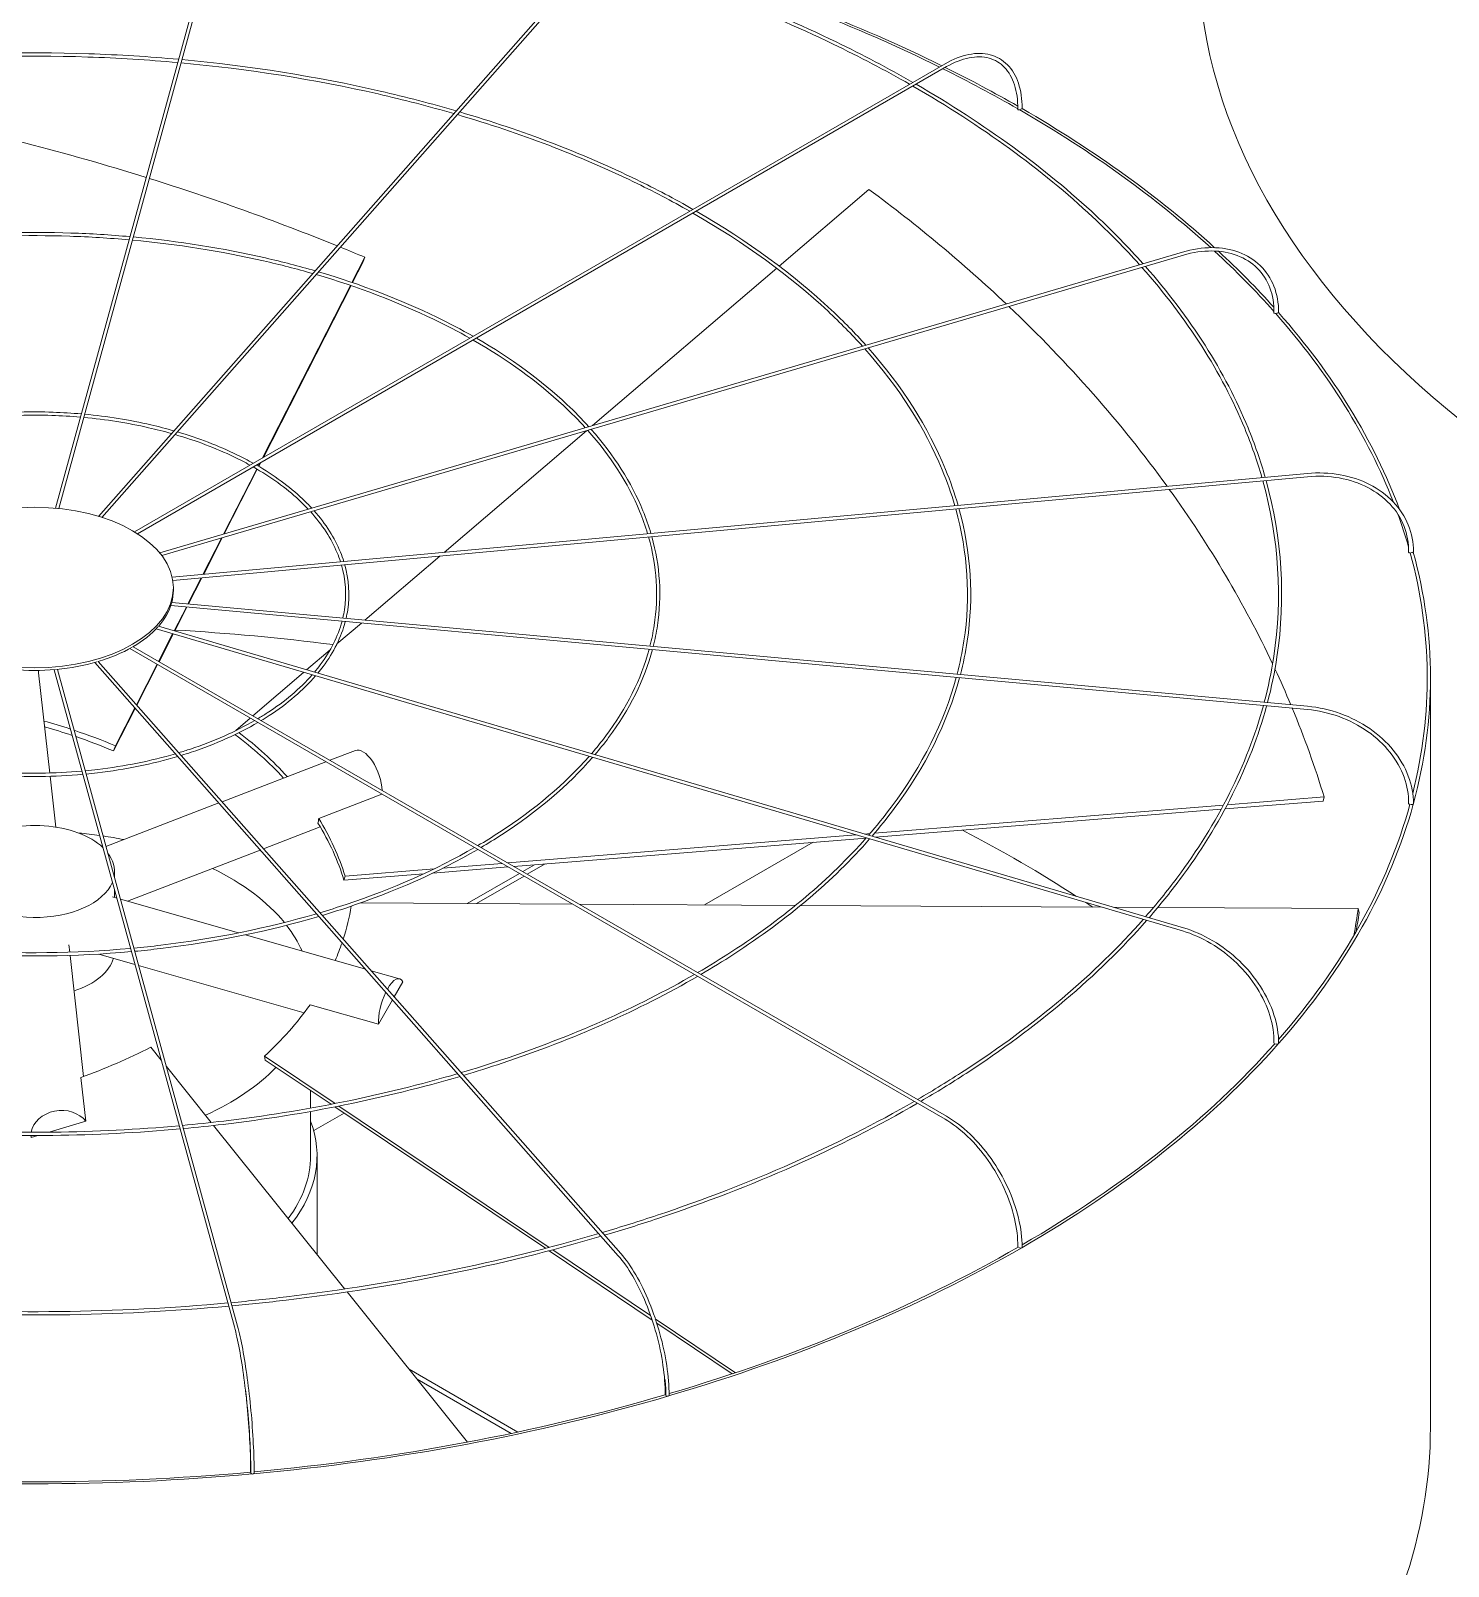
# Model space of a CAD drawing. Header units: millimetres. Extents: x -312439 to 477422, y -331570 to 212570.
# Drawn here: x 396458.9 to 396725.3, y 105787.1 to 106075.7 of the extents above; entities that cross this region are included whole.
import ezdxf

# ---------------------------------------------------------------- set-up
doc = ezdxf.new("R2010")
doc.units = ezdxf.units.MM

msp = doc.modelspace()

# ---------------------------------------------------------------- linework, layer by layer
at = {"color": 0, "linetype": 'Continuous', "lineweight": 0, "extrusion": (0, 0.816497, 0.57735)}
for p, q in [((396497.181, 106108.524), (396463.559, 105985.967)), ((396464.178, 105985.907), (396497.771, 106108.362)), ((396569.32, 106095.125), (396471.638, 105984.441)), ((396569.779, 106094.72), (396472.279, 105984.242)), ((396630.706, 106069.47), (396478.389, 105981.53)), ((396631.012, 106068.94), (396478.98, 105981.164)), ((396616.416, 106045.868), (396599.557, 106031.464)), ((396483.15, 105977.571), (396675.317, 106034.102)), ((396483.559, 105977.053), (396675.489, 106033.514)), ((396519.267, 106028.387), (396521.686, 106033.127)), ((396521.315, 106032.161), (396519.372, 106028.351)), ((396521.315, 106032.161), (396521.686, 106033.127)), ((396599.081, 106031.056), (396564.486, 106001.498)), ((396502.451, 105995.423), (396518.986, 106027.836)), ((396519.091, 106027.8), (396502.625, 105995.523)), ((396563.346, 106000.525), (396536.597, 105977.67)), ((396501.664, 105993.879), (396501.94, 105994.42)), ((396502.114, 105994.521), (396501.758, 105993.824)), ((396485.494, 105972.997), (396698.793, 105992.501)), ((396698.849, 105991.892), (396485.609, 105972.392)), ((396495.145, 105981.1), (396501.385, 105993.333)), ((396501.479, 105993.277), (396495.289, 105981.143)), ((396491.281, 105973.526), (396494.762, 105980.349)), ((396494.906, 105980.391), (396491.41, 105973.538)), ((396535.79, 105976.981), (396521.706, 105964.947)), ((396485.711, 105970.558), (396485.711, 105971.058)), ((396488.456, 105967.987), (396490.952, 105972.881)), ((396491.081, 105972.893), (396488.573, 105967.977)), ((396698.849, 105948.748), (396485.408, 105968.266)), ((396698.793, 105948.138), (396485.227, 105967.668)), ((396485.865, 105962.908), (396488.156, 105967.4)), ((396488.273, 105967.389), (396485.971, 105962.877)), ((396675.317, 105906.538), (396482.46, 105963.271)), ((396482.92, 105963.774), (396675.489, 105907.125)), ((396521.055, 105964.391), (396516.449, 105960.456)), ((396477.539, 105959.6), (396630.706, 105871.169)), ((396631.012, 105871.7), (396478.158, 105959.95)), ((396482.945, 105957.186), (396485.581, 105962.353)), ((396485.688, 105962.322), (396483.04, 105957.131)), ((396569.32, 105845.514), (396470.952, 105956.977)), ((396569.779, 105845.92), (396471.603, 105957.165)), ((396478.784, 105949.028), (396482.667, 105956.64)), ((396515.187, 105959.377), (396510.751, 105955.587)), ((396460.398, 105955.044), (396462.492, 105936.211)), ((396497.181, 105832.116), (396463.298, 105955.627)), ((396497.771, 105832.278), (396463.917, 105955.683)), ((396482.762, 105956.585), (396478.862, 105948.94)), ((396510.195, 105955.112), (396500.655, 105946.961)), ((396721.918, 105813.307), (396721.918, 105954.047)), ((396478.562, 105948.353), (396474.48, 105940.351)), ((396474.85, 105941.317), (396478.484, 105948.441)), ((396500.161, 105946.539), (396497.457, 105944.229)), ((396497.443, 105944.176), (396497.457, 105944.229)), ((396474.48, 105940.351), (396474.85, 105941.317)), ((396519.918, 105940.452), (396515.124, 105938.608)), ((396514.389, 105938.325), (396494.859, 105930.813)), ((396462.56, 105935.6), (396463.621, 105926.055)), ((396513.023, 105927.676), (396524.912, 105932.249)), ((396701.731, 105930.94), (396683.322, 105929.452)), ((396683.745, 105930.244), (396701.936, 105931.715)), ((396701.731, 105930.94), (396701.936, 105931.715)), ((396494.249, 105930.578), (396473.042, 105922.421)), ((396617.46, 105924.883), (396683.021, 105930.185)), ((396682.593, 105929.393), (396617.651, 105924.14)), ((396513.321, 105926.07), (396502.663, 105921.97)), ((396548.55, 105919.309), (396613.928, 105924.597)), ((396615.882, 105923.997), (396549.702, 105918.644)), ((396605.922, 105923.191), (396585.541, 105911.424)), ((396615.63, 105924.735), (396616.594, 105924.813)), ((396502.053, 105921.735), (396477.104, 105912.139)), ((396536.358, 105918.323), (396547.476, 105919.222)), ((396552.221, 105917.19), (396555.56, 105919.118)), ((396474.669, 105917.711), (396474.669, 105916.492)), ((396532.76, 105917.274), (396517.773, 105916.062)), ((396517.773, 105916.062), (396517.979, 105916.836)), ((396517.979, 105916.836), (396534.694, 105918.188)), ((396548.628, 105918.557), (396534.497, 105917.414)), ((396550.742, 105917.336), (396540.932, 105911.672)), ((396542.648, 105911.663), (396551.608, 105916.836)), ((396553.546, 105918.955), (396551.355, 105917.69)), ((396474.669, 105914.177), (396474.669, 105912.834)), ((396475.068, 105912.72), (396474.278, 105912.946)), ((396497.976, 105906.176), (396475.757, 105912.523)), ((396560.744, 105911.562), (396520.847, 105911.784)), ((396602.603, 105911.329), (396561.981, 105911.555)), ((396660.116, 105911.009), (396603.563, 105911.324)), ((396669.888, 105910.955), (396662.328, 105910.997)), ((396708.349, 105910.741), (396670.684, 105910.951)), ((396708.513, 105909.98), (396708.349, 105910.741)), ((396521.788, 105899.373), (396499.253, 105905.811)), ((396466.235, 105902.546), (396466.079, 105903.95)), ((396468.831, 105879.201), (396466.303, 105901.936)), ((396478.491, 105900.245), (396471.695, 105902.186)), ((396510.301, 105891.157), (396479.18, 105900.048)), ((396528.209, 105897.539), (396522.881, 105899.061)), ((396528.804, 105896.976), (396527.2, 105894.166)), ((396526.88, 105893.604), (396524.248, 105888.993)), ((396524.248, 105888.993), (396511.397, 105892.664)), ((396483.428, 105882.246), (396481.472, 105884.685)), ((396502.986, 105882.27), (396502.821, 105883.031)), ((396502.821, 105883.031), (396516.105, 105874.105)), ((396515.355, 105873.958), (396502.986, 105882.27)), ((396469.238, 105870.758), (396468.319, 105879.019)), ((396492.818, 105870.539), (396484.394, 105881.042)), ((396511.493, 105873.239), (396511.493, 105876.554)), ((396555.628, 105846.894), (396516.075, 105873.474)), ((396516.823, 105873.622), (396556.325, 105847.076)), ((396462.374, 105868.718), (396469.238, 105870.758)), ((396511.493, 105864.269), (396511.493, 105872.617)), ((396517.801, 105872.314), (396512.078, 105869.01)), ((396458.942, 105868.093), (396458.985, 105867.711)), ((396458.985, 105867.711), (396460.273, 105868.093)), ((396517.911, 105839.251), (396493.271, 105869.973)), ((396512.718, 105845.725), (396512.718, 105864.269)), ((396575.673, 105833.424), (396556.306, 105846.438)), ((396557.002, 105846.621), (396575.384, 105834.268)), ((396540.983, 105810.482), (396518.354, 105838.697)), ((396576.272, 105833.672), (396591.363, 105823.53)), ((396590.718, 105823.314), (396576.546, 105832.837)), ((396550.431, 105812.381), (396529.999, 105824.177)), ((396531.493, 105822.315), (396549.164, 105812.113))]:
    msp.add_line(p, q, dxfattribs=at)
at = {"color": 3, "linetype": 'Continuous', "lineweight": 0}
for centre in [(396940.467, 106090.882), (396459.693, 105813.307)]:
    msp.add_ellipse(centre, major_axis=(-262.225, 0), ratio=0.5773503, start_param=0, end_param=2.3561945, dxfattribs=at)
at = {"color": 0, "linetype": 'Continuous', "lineweight": 0}
for centre, major_axis, ratio, start_param, end_param in [((396459.693, 105954.047), (-261.613, 0), 0.5773503, 4.0051997, 4.2408431), ((396459.693, 105954.047), (-262.225, 0), 0.5773503, 4.0050166, 4.2406095), ((396459.693, 105954.047), (-261.613, 0), 0.5773503, 3.9286416, 4.0018792), ((396459.693, 105954.047), (-262.225, 0), 0.5773503, 3.9309746, 4.001704), ((396644.681, 106060.975), (0.306, -0.004), 0.5683066, 3.1415927, 3.9346429), ((396644.681, 106060.975), (0.306, -0.004), 0.5683066, 3.9346429, 5.5054392), ((396459.693, 105954.047), (-261.613, 0), 0.5773503, 3.7066773, 3.9265771), ((396644.898, 106061.1), (-0.306, 0), 0.5773503, 1.8326303, 3.1415927), ((396459.693, 105954.047), (-262.225, 0), 0.5773503, 3.705131, 3.9265633), ((396460.063, 105912.331), (-236.033, 90.421), 0.5343599, 4.8289255, 5.0170065), ((396460.063, 105912.331), (-236.033, 90.421), 0.5343599, 4.6778989, 4.8264893), ((396459.899, 105912.139), (244.29, -64.884), 0.7560981, 0.9482496, 1.0897919), ((396460.063, 105912.331), (-236.033, 90.421), 0.5343599, 4.655659, 4.6753292), ((396459.693, 105954.047), (-261.613, 0), 0.5773503, 3.6151503, 3.7017035), ((396459.693, 105954.047), (-262.225, 0), 0.5773503, 3.6198551, 3.6998544), ((396459.899, 105912.139), (244.29, -64.884), 0.7560981, 0.7473423, 0.9452164), ((396692.82, 106022.722), (-0.306, 0.005), 0.5715189, 0, 0.4809344), ((396692.82, 106022.722), (-0.306, 0.005), 0.5715189, 0.4809344, 2.0517307), ((396459.693, 105954.047), (-261.613, 0), 0.5773503, 3.3623861, 3.6122993), ((396693.093, 106022.802), (-0.306, 0), 0.5773503, 1.5184711, 3.1415927), ((396459.693, 105954.047), (-262.225, 0), 0.5773503, 3.3525846, 3.6125039), ((396459.899, 105912.139), (244.29, -64.884), 0.7560981, 0.5676523, 0.7441319), ((396459.693, 105954.047), (-261.613, 0), 0.5773503, 3.3053341, 3.3466211), ((396718.128, 105977.752), (-0.306, 0.006), 0.5752952, 0, 0.1678974), ((396718.128, 105977.752), (-0.306, 0.006), 0.5752952, 0.1678974, 1.7386937), ((396459.693, 105954.047), (-261.613, 0), 0.5773503, 2.9976529, 3.2980059), ((396718.43, 105977.779), (-0.306, 0), 0.5773503, 1.2043118, 3.1415927), ((396459.693, 105954.047), (-262.225, 0), 0.5773503, 2.9856485, 3.2984345), ((396459.585, 105970.558), (-26.126, 0), 0.5773503, 2.9880814, 3.1415927), ((396459.585, 105970.558), (-26.126, 0), 0.5773503, 2.6739221, 2.9809447), ((396459.585, 105970.558), (-26.126, 0), 0.5773503, 2.3597628, 2.6667854), ((396459.693, 105812.807), (-261.613, 0), 0.5773503, 4.4965959, 4.611374), ((396459.585, 105970.558), (-26.126, 0), 0.5773503, 2.0456036, 2.3526262), ((396459.585, 105970.558), (-26.126, 0), 0.5773503, 1.7314443, 2.0384669), ((396459.585, 105970.558), (-26.126, 0), 0.5773503, 1.417285, 1.7243076), ((396454.904, 105954.433), (-5.494, -0.611), 0.8148193, 3.1415927, 3.239858), ((396459.899, 105912.139), (244.29, -64.884), 0.7560981, 0.5274276, 0.562586), ((396459.899, 105912.139), (244.29, -64.884), 0.7560981, 0.4379774, 0.5241031), ((396460.063, 105912.331), (56.639, -21.698), 0.5343599, 1.6636456, 1.7494756), ((396459.693, 105911.364), (-56.639, 21.698), 0.5343599, 4.7930664, 4.8825345), ((396460.063, 105912.331), (56.639, -21.698), 0.5343599, 1.5140664, 1.6514841), ((396459.693, 105911.364), (-56.639, 21.698), 0.5343599, 4.655659, 4.78086), ((396459.693, 105911.364), (58.621, -15.57), 0.7560981, 0.8715668, 1.0888975), ((396459.899, 105912.139), (58.621, -15.57), 0.7560981, 1.0889957, 1.0897919), ((396459.899, 105912.139), (58.621, -15.57), 0.7560981, 0.8588781, 1.0770864), ((396521.902, 105935.293), (-1.984, 5.159), 0.4527097, 4.0715694, 6.2831853), ((396459.693, 105954.047), (-261.613, 0), 0.5773503, 2.6753447, 2.9836943), ((396459.693, 105954.047), (-262.225, 0), 0.5773503, 2.6707914, 2.9843582), ((396718.128, 105930.468), (-0.306, 0.006), 0.5792658, 0, 1.4246091), ((396718.43, 105930.44), (-0.306, 0), 0.5773503, 0.8901525, 3.1415927), ((396459.693, 105917.711), (-14.976, 0), 0.5773503, 3.6916997, 5.4977871), ((396459.693, 105895.399), (-51.8, 0), 0.5773503, 4.4755897, 4.5522282), ((396459.693, 105911.364), (58.621, -15.57), 0.7560981, 0.4379774, 0.6726233), ((396459.899, 105912.139), (58.621, -15.57), 0.7560981, 0.4379774, 0.6748983), ((396459.693, 105812.807), (-261.613, 0), 0.5773503, 3.867145, 3.9833748), ((396459.693, 105895.399), (-51.8, 0), 0.5773503, 4.3841689, 4.46244), ((396459.693, 105917.711), (-14.976, 0), 0.5773503, 3.0357663, 3.5615783), ((396459.693, 105895.399), (-51.8, 0), 0.5773503, 3.5810046, 4.0125195), ((396459.693, 105917.711), (-14.976, 0), 0.5773503, 0.1968015, 2.9056449), ((396459.528, 105912.125), (59.282, 12.821), 0.7719474, 5.8595474, 5.99043), ((396459.693, 105812.807), (-261.613, 0), 0.5773503, 3.8494737, 3.8569689), ((396459.528, 105912.125), (247.048, 53.431), 0.7719474, 5.9775334, 6.0030301), ((396459.693, 105895.399), (-51.8, 0), 0.5773503, 3.3906549, 3.5616615), ((396459.693, 105911.364), (247.048, 53.431), 0.7719474, 5.9850347, 6.0030301), ((396459.528, 105912.125), (59.282, 12.821), 0.7719474, 5.7736505, 5.8452628), ((396459.693, 105902.804), (-14.976, 0), 0.5773503, 2.0838772, 2.9778132), ((396526.691, 105892.224), (1.518, 5.315), 0.3621096, 5.9116388, 7.2697762), ((396526.691, 105892.224), (1.518, 5.315), 0.3621096, 1.1204156, 2.3231422), ((396459.528, 105912.125), (59.282, 12.821), 0.7719474, 5.3512156, 5.5881365), ((396459.322, 105912.303), (-56.425, -22.248), 0.5660586, 1.5074553, 1.7443762), ((396459.693, 105954.047), (-262.225, 0), 0.5773503, 2.0421116, 2.6702774), ((396459.693, 105954.047), (-261.613, 0), 0.5773503, 2.358999, 2.669365), ((396692.82, 105885.498), (-0.306, 0.005), 0.5830421, 0, 1.1094484), ((396693.093, 105885.418), (-0.306, 0), 0.5773503, 0.5759933, 3.1415927), ((396459.693, 105895.399), (-51.8, 0), 0.5773503, 2.2375498, 2.6358707), ((396464.482, 105868.295), (5.494, 0.611), 0.8148193, 0.440938, 2.9148909), ((396459.693, 105864.269), (-53.025, 0), 0.5773503, 2.7158894, 3.3569527), ((396464.482, 105868.295), (5.494, 0.611), 0.8148193, 3.0505707, 3.1356266), ((396459.693, 105864.269), (-51.8, 0), 0.5773503, 2.7364581, 3.1415927), ((396459.693, 105954.047), (-261.613, 0), 0.5773503, 2.0437737, 2.355024), ((396644.681, 105847.244), (-0.306, 0.004), 0.5862544, 0, 0.7932918), ((396644.898, 105847.119), (-0.306, 0), 0.5773503, 0.261834, 3.1415927), ((396459.693, 105954.047), (-262.225, 0), 0.5773503, 1.7280308, 2.0415976), ((396459.693, 105954.047), (-261.613, 0), 0.5773503, 1.7289191, 2.0406845), ((396578.424, 105819.451), (-0.306, 0.003), 0.5885883, 0, 0.4763277), ((396578.563, 105819.294), (-0.306, 0), 0.5773503, 0, 3.1415927), ((396459.693, 105813.307), (-262.225, 0), 0.5773503, 2.3561945, 3.1415927), ((396459.693, 105954.047), (-262.225, 0), 0.5773503, 1.4139544, 1.727034), ((396459.693, 105954.047), (-261.613, 0), 0.5773503, 1.41439, 1.726367), ((396500.534, 105804.84), (-0.306, 0.001), 0.5898153, 0, 0.1588369), ((396500.582, 105804.665), (-0.306, 0), 0.5773503, 0, 3.1415927)]:
    msp.add_ellipse(centre, major_axis=major_axis, ratio=ratio, start_param=start_param, end_param=end_param, dxfattribs=at)
msp.add_ellipse((396459.585, 105971.058), major_axis=(-26.126, 0), ratio=0.5773503, dxfattribs=at)
for points, knots in [([(396624.057, 106065.632), (396619.454, 106068.261), (396614.662, 106070.779), (396596.164, 106079.719), (396581.341, 106085.371), (396565.606, 106089.991)], [4.71777189, 4.71777189, 4.71777189, 4.71777189, 4.80086127, 4.80086127, 5.02732174, 5.02732174, 5.02732174, 5.02732174]), ([(396624.671, 106065.986), (396620.057, 106068.631), (396615.252, 106071.166), (396596.703, 106080.161), (396581.836, 106085.849), (396566.053, 106090.498)], [4.71590946, 4.71590946, 4.71590946, 4.71590946, 4.79913358, 4.79913358, 5.02600568, 5.02600568, 5.02600568, 5.02600568]), ([(396486.699, 106070.316), (396481.115, 106070.819), (396475.49, 106071.167), (396457.372, 106071.778), (396444.818, 106071.429), (396432.47, 106070.316)], [5.34296141, 5.34296141, 5.34296141, 5.34296141, 5.43938168, 5.43938168, 5.65261288, 5.65261288, 5.65261288, 5.65261288]), ([(396486.534, 106069.716), (396480.927, 106070.219), (396475.278, 106070.565), (396457.269, 106071.16), (396444.851, 106070.812), (396432.635, 106069.716)], [5.34359392, 5.34359392, 5.34359392, 5.34359392, 5.44060854, 5.44060854, 5.65198037, 5.65198037, 5.65198037, 5.65198037]), ([(396538.424, 106060.116), (396533.77, 106061.467), (396529.012, 106062.699), (396512.251, 106066.53), (396499.814, 106068.497), (396487.154, 106069.66)], [5.03177949, 5.03177949, 5.03177949, 5.03177949, 5.12085286, 5.12085286, 5.34001919, 5.34001919, 5.34001919, 5.34001919]), ([(396538.871, 106060.624), (396534.208, 106061.984), (396529.44, 106063.224), (396512.589, 106067.094), (396500.066, 106069.084), (396487.318, 106070.259)], [5.03001504, 5.03001504, 5.03001504, 5.03001504, 5.11913743, 5.11913743, 5.33939405, 5.33939405, 5.33939405, 5.33939405]), ([(396645.204, 106061.1), (396645.204, 106062.825), (396644.968, 106064.421), (396644.034, 106067.2), (396643.336, 106068.384), (396641.537, 106070.204), (396640.438, 106070.84), (396637.971, 106071.491), (396636.604, 106071.508), (396633.739, 106070.939), (396632.24, 106070.351), (396630.732, 106069.486), (396630.719, 106069.478), (396630.706, 106069.47)], [3.1415927, 3.1415927, 3.1415927, 3.1415927, 3.4557519, 3.4557519, 3.7699112, 3.7699112, 4.0826965, 4.0826965, 4.3954482, 4.3954482, 4.7096075, 4.7096075, 4.712389, 4.712389, 4.712389, 4.712389]), ([(396631.012, 106068.94), (396632.45, 106069.77), (396633.881, 106070.331), (396636.581, 106070.866), (396637.848, 106070.841), (396640.099, 106070.227), (396641.085, 106069.64), (396642.708, 106067.946), (396643.344, 106066.838), (396644.189, 106064.19), (396644.397, 106062.653), (396644.375, 106060.979)], [1.5707963, 1.5707963, 1.5707963, 1.5707963, 1.8880644, 1.8880644, 2.2053324, 2.2053324, 2.5226004, 2.5226004, 2.8398685, 2.8398685, 3.1571365, 3.1571365, 3.1571365, 3.1571365]), ([(396667.249, 106031.729), (396664.512, 106034.782), (396661.573, 106037.775), (396648.892, 106049.61), (396637.534, 106057.878), (396624.672, 106065.279)], [4.40451603, 4.40451603, 4.40451603, 4.40451603, 4.48100319, 4.48100319, 4.71406654, 4.71406654, 4.71406654, 4.71406654]), ([(396667.899, 106031.92), (396665.167, 106034.982), (396662.233, 106037.983), (396649.543, 106049.879), (396638.167, 106058.193), (396625.284, 106065.633)], [4.40270972, 4.40270972, 4.40270972, 4.40270972, 4.47899466, 4.47899466, 4.71221436, 4.71221436, 4.71221436, 4.71221436]), ([(396582.733, 106041.773), (396579.341, 106043.704), (396575.811, 106045.554), (396562.003, 106052.224), (396550.88, 106056.463), (396539.073, 106059.927)], [4.7196458, 4.7196458, 4.7196458, 4.7196458, 4.80114658, 4.80114658, 5.02763075, 5.02763075, 5.02763075, 5.02763075]), ([(396583.347, 106042.128), (396579.943, 106044.075), (396576.401, 106045.941), (396562.541, 106052.667), (396551.375, 106056.94), (396539.52, 106060.434)], [4.71715813, 4.71715813, 4.71715813, 4.71715813, 4.79884427, 4.79884427, 5.02587671, 5.02587671, 5.02587671, 5.02587671]), ([(396615.182, 106016.412), (396613.171, 106018.643), (396611.016, 106020.831), (396601.55, 106029.659), (396593.015, 106035.866), (396583.348, 106041.421)], [4.40671458, 4.40671458, 4.40671458, 4.40671458, 4.48133637, 4.48133637, 4.71470569, 4.71470569, 4.71470569, 4.71470569]), ([(396615.833, 106016.603), (396613.826, 106018.843), (396611.676, 106021.039), (396602.201, 106029.929), (396593.648, 106036.181), (396583.961, 106041.775)], [4.40429576, 4.40429576, 4.40429576, 4.40429576, 4.47865981, 4.47865981, 4.7122362, 4.7122362, 4.7122362, 4.7122362]), ([(396477.559, 106036.999), (396473.886, 106037.328), (396470.185, 106037.555), (396458.175, 106037.963), (396449.825, 106037.734), (396441.61, 106036.999)], [5.34408303, 5.34408303, 5.34408303, 5.34408303, 5.43906993, 5.43906993, 5.65149126, 5.65149126, 5.65149126, 5.65149126]), ([(396477.394, 106036.399), (396473.697, 106036.727), (396469.973, 106036.954), (396458.073, 106037.345), (396449.858, 106037.117), (396441.775, 106036.399)], [5.34503474, 5.34503474, 5.34503474, 5.34503474, 5.44090812, 5.44090812, 5.65053954, 5.65053954, 5.65053954, 5.65053954]), ([(396511.898, 106030.06), (396508.867, 106030.935), (396505.77, 106031.733), (396494.696, 106034.261), (396486.429, 106035.568), (396478.014, 106036.343)], [5.03439168, 5.03439168, 5.03439168, 5.03439168, 5.12127422, 5.12127422, 5.3396756, 5.3396756, 5.3396756, 5.3396756]), ([(396512.346, 106030.568), (396509.305, 106031.451), (396506.197, 106032.258), (396495.033, 106034.826), (396486.681, 106036.155), (396478.179, 106036.943)], [5.03173968, 5.03173968, 5.03173968, 5.03173968, 5.11870396, 5.11870396, 5.33874043, 5.33874043, 5.33874043, 5.33874043]), ([(396693.399, 106022.802), (396693.399, 106024.534), (396693.099, 106026.184), (396691.924, 106029.154), (396691.047, 106030.473), (396688.807, 106032.64), (396687.443, 106033.487), (396684.372, 106034.629), (396682.665, 106034.923), (396679.076, 106034.936), (396677.195, 106034.655), (396675.317, 106034.102)], [4.712389, 4.712389, 4.712389, 4.712389, 5.0265482, 5.0265482, 5.3407075, 5.3407075, 5.6548668, 5.6548668, 5.969026, 5.969026, 6.2831853, 6.2831853, 6.2831853, 6.2831853]), ([(396675.489, 106033.514), (396677.305, 106034.049), (396679.118, 106034.316), (396682.552, 106034.292), (396684.174, 106034.003), (396687.066, 106032.902), (396688.337, 106032.093), (396690.412, 106030.034), (396691.216, 106028.786), (396692.281, 106025.962), (396692.542, 106024.388), (396692.513, 106022.727)], [0, 0, 0, 0, 0.317268, 0.317268, 0.6345361, 0.6345361, 0.9518041, 0.9518041, 1.2690722, 1.2690722, 1.5863402, 1.5863402, 1.5863402, 1.5863402]), ([(396541.418, 106017.92), (396539.233, 106019.154), (396536.964, 106020.339), (396527.844, 106024.739), (396520.424, 106027.563), (396512.548, 106029.871)], [4.72327264, 4.72327264, 4.72327264, 4.72327264, 4.80171455, 4.80171455, 5.02817129, 5.02817129, 5.02817129, 5.02817129]), ([(396542.033, 106018.275), (396539.836, 106019.526), (396537.554, 106020.726), (396528.383, 106025.182), (396520.919, 106028.041), (396512.996, 106030.378)], [4.71952861, 4.71952861, 4.71952861, 4.71952861, 4.7982649, 4.7982649, 5.02554265, 5.02554265, 5.02554265, 5.02554265]), ([(396690.25, 105991.72), (396689.363, 105994.829), (396688.286, 105997.92), (396682.708, 106011.457), (396676.207, 106021.633), (396667.7, 106031.223)], [4.09036759, 4.09036759, 4.09036759, 4.09036759, 4.16055829, 4.16055829, 4.40029723, 4.40029723, 4.40029723, 4.40029723]), ([(396690.871, 105991.777), (396689.985, 105994.896), (396688.91, 105997.997), (396683.338, 106011.587), (396676.842, 106021.797), (396668.349, 106031.414)], [4.08953528, 4.08953528, 4.08953528, 4.08953528, 4.15944113, 4.15944113, 4.39851052, 4.39851052, 4.39851052, 4.39851052]), ([(396563.121, 106001.097), (396561.835, 106002.509), (396560.463, 106003.895), (396554.21, 106009.718), (396548.501, 106013.862), (396542.035, 106017.569)], [4.41096312, 4.41096312, 4.41096312, 4.41096312, 4.4820009, 4.4820009, 4.71586354, 4.71586354, 4.71586354, 4.71586354]), ([(396563.774, 106001.289), (396562.492, 106002.71), (396561.123, 106004.104), (396554.861, 106009.987), (396549.135, 106014.176), (396542.648, 106017.923)], [4.40730528, 4.40730528, 4.40730528, 4.40730528, 4.47799052, 4.47799052, 4.71216027, 4.71216027, 4.71216027, 4.71216027]), ([(396632.539, 105986.443), (396631.885, 105988.705), (396631.096, 105990.954), (396626.931, 106001.053), (396622.038, 106008.7), (396615.634, 106015.906)], [4.09258463, 4.09258463, 4.09258463, 4.09258463, 4.16074385, 4.16074385, 4.40108815, 4.40108815, 4.40108815, 4.40108815]), ([(396633.16, 105986.5), (396632.507, 105988.772), (396631.721, 105991.03), (396627.561, 106001.183), (396622.674, 106008.865), (396616.283, 106016.097)], [4.09145544, 4.09145544, 4.09145544, 4.09145544, 4.15925512, 4.15925512, 4.39870409, 4.39870409, 4.39870409, 4.39870409]), ([(396468.419, 106003.682), (396466.656, 106003.836), (396464.881, 106003.944), (396458.98, 106004.148), (396454.832, 106004.039), (396450.75, 106003.682)], [5.34742678, 5.34742678, 5.34742678, 5.34742678, 5.43812478, 5.43812478, 5.64814751, 5.64814751, 5.64814751, 5.64814751]), ([(396468.254, 106003.081), (396466.468, 106003.236), (396464.669, 106003.342), (396458.877, 106003.53), (396454.865, 106003.423), (396450.915, 106003.081)], [5.34934775, 5.34934775, 5.34934775, 5.34934775, 5.44178794, 5.44178794, 5.64622654, 5.64622654, 5.64622654, 5.64622654]), ([(396485.372, 106000.003), (396483.964, 106000.401), (396482.528, 106000.767), (396477.141, 106001.992), (396473.044, 106002.64), (396468.874, 106003.026)], [5.04221465, 5.04221465, 5.04221465, 5.04221465, 5.12251796, 5.12251796, 5.33864709, 5.33864709, 5.33864709, 5.33864709]), ([(396485.821, 106000.512), (396484.402, 106000.918), (396482.955, 106001.292), (396477.478, 106002.557), (396473.297, 106003.227), (396469.039, 106003.626)], [5.03687901, 5.03687901, 5.03687901, 5.03687901, 5.11739529, 5.11739529, 5.33679188, 5.33679188, 5.33679188, 5.33679188]), ([(396500.718, 105994.422), (396499.73, 105994.977), (396498.708, 105995.511), (396494.224, 105997.697), (396490.464, 105999.142), (396486.471, 106000.322)], [4.72658474, 4.72658474, 4.72658474, 4.72658474, 4.79652126, 4.79652126, 5.0245472, 5.0245472, 5.0245472, 5.0245472]), ([(396574.83, 105981.166), (396574.408, 105982.584), (396573.908, 105983.995), (396571.156, 105990.658), (396567.874, 105995.773), (396563.576, 106000.592)], [4.09685918, 4.09685918, 4.09685918, 4.09685918, 4.16111414, 4.16111414, 4.40251946, 4.40251946, 4.40251946, 4.40251946]), ([(396575.452, 105981.223), (396575.032, 105982.651), (396574.533, 105984.072), (396571.786, 105990.788), (396568.51, 105995.937), (396564.225, 106000.783)], [4.09510983, 4.09510983, 4.09510983, 4.09510983, 4.15888353, 4.15888353, 4.39893942, 4.39893942, 4.39893942, 4.39893942]), ([(396500.1, 105994.065), (396499.125, 105994.604), (396498.117, 105995.124), (396493.686, 105997.254), (396489.969, 105998.664), (396486.024, 105999.816)], [4.73414686, 4.73414686, 4.73414686, 4.73414686, 4.80339703, 4.80339703, 5.02979007, 5.02979007, 5.02979007, 5.02979007]), ([(396511.055, 105985.78), (396510.497, 105986.374), (396509.908, 105986.959), (396506.87, 105989.776), (396503.988, 105991.857), (396500.721, 105993.717)], [4.42373247, 4.42373247, 4.42373247, 4.42373247, 4.48397953, 4.48397953, 4.71933502, 4.71933502, 4.71933502, 4.71933502]), ([(396511.712, 105985.974), (396511.157, 105986.576), (396510.57, 105987.168), (396507.521, 105990.046), (396504.621, 105992.172), (396501.335, 105994.071)], [4.41624247, 4.41624247, 4.41624247, 4.41624247, 4.47598634, 4.47598634, 4.71193426, 4.71193426, 4.71193426, 4.71193426]), ([(396718.736, 105977.779), (396718.736, 105979.516), (396718.403, 105981.223), (396717.104, 105984.41), (396716.139, 105985.887), (396713.674, 105988.466), (396712.176, 105989.567), (396708.796, 105991.288), (396706.915, 105991.908), (396702.953, 105992.61), (396700.873, 105992.692), (396698.793, 105992.501)], [4.712389, 4.712389, 4.712389, 4.712389, 5.0265482, 5.0265482, 5.3407075, 5.3407075, 5.6548668, 5.6548668, 5.969026, 5.969026, 6.2831853, 6.2831853, 6.2831853, 6.2831853]), ([(396698.849, 105991.892), (396700.865, 105992.076), (396702.879, 105991.993), (396706.703, 105991.305), (396708.511, 105990.699), (396711.742, 105989.029), (396713.164, 105987.964), (396715.483, 105985.485), (396716.38, 105984.072), (396717.565, 105981.033), (396717.853, 105979.409), (396717.822, 105977.757)], [6.2831853, 6.2831853, 6.2831853, 6.2831853, 6.6004533, 6.6004533, 6.9177214, 6.9177214, 7.2349894, 7.2349894, 7.5522575, 7.5522575, 7.8695255, 7.8695255, 7.8695255, 7.8695255]), ([(396690.682, 105949.495), (396691.438, 105952.351), (396692.034, 105955.221), (396694.135, 105969.099), (396693.446, 105980.215), (396690.419, 105991.121)], [3.77541609, 3.77541609, 3.77541609, 3.77541609, 3.83978539, 3.83978539, 4.08585643, 4.08585643, 4.08585643, 4.08585643]), ([(396691.301, 105949.439), (396692.054, 105952.301), (396692.649, 105955.179), (396694.746, 105969.094), (396694.057, 105980.245), (396691.039, 105991.177)], [3.77616248, 3.77616248, 3.77616248, 3.77616248, 3.84020832, 3.84020832, 4.08505688, 4.08505688, 4.08505688, 4.08505688]), ([(396517.738, 105975.945), (396517.555, 105976.531), (396517.345, 105977.113), (396516.011, 105980.392), (396514.346, 105983.01), (396512.168, 105985.469)], [4.10592526, 4.10592526, 4.10592526, 4.10592526, 4.15777238, 4.15777238, 4.39963811, 4.39963811, 4.39963811, 4.39963811]), ([(396632.977, 105954.772), (396633.519, 105956.846), (396633.948, 105958.929), (396635.518, 105969.288), (396634.995, 105977.645), (396632.71, 105985.844)], [3.77736844, 3.77736844, 3.77736844, 3.77736844, 3.83971259, 3.83971259, 4.08656564, 4.08656564, 4.08656564, 4.08656564]), ([(396633.596, 105954.715), (396634.135, 105956.796), (396634.563, 105958.887), (396636.129, 105969.283), (396635.607, 105977.675), (396633.329, 105985.9)], [3.77834287, 3.77834287, 3.77834287, 3.77834287, 3.84027623, 3.84027623, 4.08549455, 4.08549455, 4.08549455, 4.08549455]), ([(396517.114, 105975.888), (396516.93, 105976.464), (396516.719, 105977.037), (396515.38, 105980.262), (396513.71, 105982.845), (396511.517, 105985.278)], [4.10975269, 4.10975269, 4.10975269, 4.10975269, 4.16221832, 4.16221832, 4.40682155, 4.40682155, 4.40682155, 4.40682155]), ([(396575.269, 105960.049), (396575.598, 105961.344), (396575.862, 105962.644), (396576.901, 105969.484), (396576.545, 105975.078), (396575.003, 105980.567)], [3.78111281, 3.78111281, 3.78111281, 3.78111281, 3.83956511, 3.83956511, 4.08781837, 4.08781837, 4.08781837, 4.08781837]), ([(396575.886, 105959.992), (396576.214, 105961.294), (396576.477, 105962.602), (396577.511, 105969.48), (396577.157, 105975.109), (396575.623, 105980.623)], [3.78251471, 3.78251471, 3.78251471, 3.78251471, 3.8404098, 3.8404098, 4.0861992, 4.0861992, 4.0861992, 4.0861992]), ([(396517.555, 105965.326), (396517.676, 105965.842), (396517.776, 105966.36), (396518.283, 105969.681), (396518.095, 105972.512), (396517.296, 105975.29)], [3.79241111, 3.79241111, 3.79241111, 3.79241111, 3.83910744, 3.83910744, 4.09159713, 4.09159713, 4.09159713, 4.09159713]), ([(396518.171, 105965.27), (396518.291, 105965.793), (396518.391, 105966.318), (396518.893, 105969.676), (396518.707, 105972.542), (396517.916, 105975.346)], [3.79485754, 3.79485754, 3.79485754, 3.79485754, 3.8407928, 3.8407928, 4.08828416, 4.08828416, 4.08828416, 4.08828416]), ([(396512.223, 105955.154), (396512.604, 105955.606), (396512.967, 105956.063), (396515.277, 105959.148), (396516.654, 105961.911), (396517.404, 105964.725)], [3.47410339, 3.47410339, 3.47410339, 3.47410339, 3.51894345, 3.51894345, 3.77424927, 3.77424927, 3.77424927, 3.77424927]), ([(396512.864, 105954.966), (396513.207, 105955.38), (396513.536, 105955.799), (396515.855, 105958.913), (396517.263, 105961.76), (396518.023, 105964.669)], [3.48078418, 3.48078418, 3.48078418, 3.48078418, 3.52099532, 3.52099532, 3.77722211, 3.77722211, 3.77722211, 3.77722211]), ([(396564.285, 105939.839), (396565.231, 105940.936), (396566.125, 105942.047), (396570.857, 105948.376), (396573.599, 105953.859), (396575.111, 105959.448)], [3.46491265, 3.46491265, 3.46491265, 3.46491265, 3.51947788, 3.51947788, 3.77207122, 3.77207122, 3.77207122, 3.77207122]), ([(396564.929, 105939.649), (396565.836, 105940.709), (396566.694, 105941.783), (396571.435, 105948.141), (396574.208, 105953.707), (396575.73, 105959.392)], [3.46836695, 3.46836695, 3.46836695, 3.46836695, 3.52050672, 3.52050672, 3.77360482, 3.77360482, 3.77360482, 3.77360482]), ([(396501.599, 105946.417), (396502.195, 105946.771), (396502.777, 105947.132), (396506.678, 105949.663), (396509.522, 105952.072), (396511.784, 105954.645)], [3.15594616, 3.15594616, 3.15594616, 3.15594616, 3.1998122, 3.1998122, 3.45718678, 3.45718678, 3.45718678, 3.45718678]), ([(396502.206, 105946.066), (396502.711, 105946.37), (396503.206, 105946.68), (396507.151, 105949.242), (396510.099, 105951.756), (396512.431, 105954.455)], [3.16311142, 3.16311142, 3.16311142, 3.16311142, 3.20013863, 3.20013863, 3.46418527, 3.46418527, 3.46418527, 3.46418527]), ([(396616.344, 105924.524), (396617.857, 105926.265), (396619.283, 105928.031), (396626.437, 105937.604), (396630.544, 105945.807), (396632.818, 105954.171)], [3.46185589, 3.46185589, 3.46185589, 3.46185589, 3.51965328, 3.51965328, 3.77134922, 3.77134922, 3.77134922, 3.77134922]), ([(396616.99, 105924.334), (396618.462, 105926.038), (396619.852, 105927.767), (396627.015, 105937.369), (396631.153, 105945.655), (396633.437, 105954.115)], [3.46418406, 3.46418406, 3.46418406, 3.46418406, 3.52033986, 3.52033986, 3.7723822, 3.7723822, 3.7723822, 3.7723822]), ([(396668.394, 105909.213), (396670.478, 105911.6), (396672.439, 105914.023), (396682.014, 105926.839), (396687.486, 105937.759), (396690.521, 105948.895)], [3.46025293, 3.46025293, 3.46025293, 3.46025293, 3.51974047, 3.51974047, 3.77090484, 3.77090484, 3.77090484, 3.77090484]), ([(396669.041, 105909.022), (396671.084, 105911.373), (396673.008, 105913.759), (396682.592, 105926.604), (396688.094, 105937.607), (396691.14, 105948.838)], [3.4620089, 3.4620089, 3.4620089, 3.4620089, 3.52025567, 3.52025567, 3.77168417, 3.77168417, 3.77168417, 3.77168417]), ([(396698.793, 105948.138), (396700.809, 105947.954), (396702.825, 105947.503), (396706.656, 105946.113), (396708.47, 105945.174), (396711.714, 105942.903), (396713.143, 105941.572), (396715.474, 105938.654), (396716.375, 105937.068), (396717.565, 105933.8), (396717.853, 105932.119), (396717.822, 105930.473)], [0, 0, 0, 0, 0.317268, 0.317268, 0.6345361, 0.6345361, 0.9518041, 0.9518041, 1.2690722, 1.2690722, 1.5863402, 1.5863402, 1.5863402, 1.5863402]), ([(396718.736, 105930.44), (396718.736, 105932.176), (396718.404, 105933.94), (396717.11, 105937.351), (396716.149, 105938.996), (396713.696, 105942.011), (396712.205, 105943.38), (396708.837, 105945.711), (396706.962, 105946.672), (396703.007, 105948.096), (396700.929, 105948.558), (396698.849, 105948.748)], [4.712389, 4.712389, 4.712389, 4.712389, 5.0265482, 5.0265482, 5.3407075, 5.3407075, 5.6548668, 5.6548668, 5.969026, 5.969026, 6.2831853, 6.2831853, 6.2831853, 6.2831853]), ([(396486.735, 105940.018), (396487.475, 105940.242), (396488.207, 105940.474), (396493.332, 105942.186), (396497.398, 105943.988), (396500.991, 105946.061)], [2.837842, 2.837842, 2.837842, 2.837842, 2.88061564, 2.88061564, 3.14113288, 3.14113288, 3.14113288, 3.14113288]), ([(396487.18, 105939.514), (396487.812, 105939.707), (396488.439, 105939.907), (396493.646, 105941.641), (396497.877, 105943.527), (396501.602, 105945.708)], [2.84298262, 2.84298262, 2.84298262, 2.84298262, 2.8793398, 2.8793398, 3.14846238, 3.14846238, 3.14846238, 3.14846238]), ([(396469.146, 105936.623), (396469.941, 105936.698), (396470.734, 105936.784), (396476.576, 105937.485), (396481.487, 105938.48), (396486.088, 105939.826)], [2.52003494, 2.52003494, 2.52003494, 2.52003494, 2.56128493, 2.56128493, 2.82541727, 2.82541727, 2.82541727, 2.82541727]), ([(396469.311, 105936.023), (396470.025, 105936.092), (396470.736, 105936.168), (396476.683, 105936.873), (396481.775, 105937.908), (396486.535, 105939.319)], [2.52186126, 2.52186126, 2.52186126, 2.52186126, 2.55867334, 2.55867334, 2.83065097, 2.83065097, 2.83065097, 2.83065097]), ([(396542.914, 105922.563), (396544.313, 105923.383), (396545.675, 105924.222), (396553.643, 105929.393), (396559.318, 105934.196), (396563.842, 105939.331)], [3.14877196, 3.14877196, 3.14877196, 3.14877196, 3.19991213, 3.19991213, 3.45646828, 3.45646828, 3.45646828, 3.45646828]), ([(396450.642, 105936.565), (396451.393, 105936.498), (396452.146, 105936.44), (396458.092, 105936.046), (396463.363, 105936.105), (396468.527, 105936.565)], [2.2030547, 2.2030547, 2.2030547, 2.2030547, 2.24193573, 2.24193573, 2.50933428, 2.50933428, 2.50933428, 2.50933428]), ([(396543.524, 105922.211), (396544.83, 105922.982), (396546.104, 105923.77), (396554.116, 105928.971), (396559.896, 105933.88), (396564.49, 105939.14)], [3.15241617, 3.15241617, 3.15241617, 3.15241617, 3.2000755, 3.2000755, 3.46000178, 3.46000178, 3.46000178, 3.46000178]), ([(396450.478, 105935.965), (396451.194, 105935.901), (396451.912, 105935.844), (396457.965, 105935.429), (396463.385, 105935.486), (396468.692, 105935.965)], [2.20116261, 2.20116261, 2.20116261, 2.20116261, 2.23802396, 2.23802396, 2.51122637, 2.51122637, 2.51122637, 2.51122637]), ([(396512.88, 105926.8), (396512.938, 105927.02), (396512.983, 105927.272), (396513.016, 105927.591), (396513.02, 105927.633), (396513.023, 105927.676)], [27.2141577, 27.2141577, 27.2141577, 27.2141577, 28.9150445, 28.9150445, 29.1719106, 29.1719106, 29.1719106, 29.1719106]), ([(396513.26, 105909.962), (396514.912, 105910.454), (396516.544, 105910.969), (396526.967, 105914.448), (396535.109, 105918.056), (396542.304, 105922.208)], [2.8326444, 2.8326444, 2.8326444, 2.8326444, 2.88031456, 2.88031456, 3.14136267, 3.14136267, 3.14136267, 3.14136267]), ([(396584.228, 105898.711), (396586.431, 105899.995), (396588.574, 105901.313), (396600.608, 105909.123), (396609.115, 105916.32), (396615.9, 105924.017)], [3.14637947, 3.14637947, 3.14637947, 3.14637947, 3.19994276, 3.19994276, 3.45622926, 3.45622926, 3.45622926, 3.45622926]), ([(396584.839, 105898.358), (396586.948, 105899.594), (396589.003, 105900.861), (396601.081, 105908.701), (396609.692, 105916.003), (396616.548, 105923.826)], [3.14882268, 3.14882268, 3.14882268, 3.14882268, 3.20005174, 3.20005174, 3.4585926, 3.4585926, 3.4585926, 3.4585926]), ([(396513.707, 105909.456), (396515.25, 105909.919), (396516.776, 105910.402), (396527.281, 105913.903), (396535.588, 105917.595), (396542.916, 105921.855)], [2.83524734, 2.83524734, 2.83524734, 2.83524734, 2.87967423, 2.87967423, 3.14504801, 3.14504801, 3.14504801, 3.14504801]), ([(396478.286, 105903.305), (396479.98, 105903.464), (396481.669, 105903.644), (396493.502, 105905.06), (396503.372, 105907.059), (396512.612, 105909.771)], [2.51666009, 2.51666009, 2.51666009, 2.51666009, 2.56064993, 2.56064993, 2.826424, 2.826424, 2.826424, 2.826424]), ([(396478.451, 105902.706), (396480.063, 105902.857), (396481.671, 105903.028), (396493.61, 105904.448), (396503.659, 105906.487), (396513.06, 105909.264)], [2.517588, 2.517588, 2.517588, 2.517588, 2.55933958, 2.55933958, 2.82905034, 2.82905034, 2.82905034, 2.82905034]), ([(396625.532, 105874.864), (396628.542, 105876.614), (396631.469, 105878.412), (396647.569, 105888.861), (396658.905, 105898.449), (396667.949, 105908.705)], [3.14512292, 3.14512292, 3.14512292, 3.14512292, 3.19995757, 3.19995757, 3.45603404, 3.45603404, 3.45603404, 3.45603404]), ([(396626.143, 105874.511), (396629.059, 105876.213), (396631.898, 105877.96), (396648.042, 105888.439), (396659.482, 105898.133), (396668.597, 105908.514)], [3.14696065, 3.14696065, 3.14696065, 3.14696065, 3.20003933, 3.20003933, 3.45780979, 3.45780979, 3.45780979, 3.45780979]), ([(396675.317, 105906.538), (396677.133, 105906.004), (396678.951, 105905.202), (396682.41, 105903.144), (396684.049, 105901.888), (396686.982, 105899.046), (396688.276, 105897.462), (396690.387, 105894.126), (396691.204, 105892.375), (396692.281, 105888.885), (396692.542, 105887.147), (396692.513, 105885.503)], [6.2831853, 6.2831853, 6.2831853, 6.2831853, 6.6004533, 6.6004533, 6.9177214, 6.9177214, 7.2349894, 7.2349894, 7.5522575, 7.5522575, 7.8695255, 7.8695255, 7.8695255, 7.8695255]), ([(396693.399, 105885.418), (396693.399, 105887.15), (396693.1, 105888.965), (396691.937, 105892.585), (396691.074, 105894.391), (396688.869, 105897.82), (396687.528, 105899.443), (396684.497, 105902.353), (396682.808, 105903.639), (396679.243, 105905.749), (396677.368, 105906.573), (396675.489, 105907.125)], [4.712389, 4.712389, 4.712389, 4.712389, 5.0265482, 5.0265482, 5.3407075, 5.3407075, 5.6548668, 5.6548668, 5.969026, 5.969026, 6.2831853, 6.2831853, 6.2831853, 6.2831853]), ([(396441.338, 105902.648), (396442.84, 105902.512), (396444.348, 105902.392), (396456.478, 105901.568), (396467.268, 105901.689), (396477.831, 105902.648)], [2.20014358, 2.20014358, 2.20014358, 2.20014358, 2.23901367, 2.23901367, 2.5122454, 2.5122454, 2.5122454, 2.5122454]), ([(396441.502, 105903.248), (396443.04, 105903.11), (396444.582, 105902.989), (396456.605, 105902.185), (396467.247, 105902.308), (396477.667, 105903.248)], [2.20108803, 2.20108803, 2.20108803, 2.20108803, 2.24097619, 2.24097619, 2.51130095, 2.51130095, 2.51130095, 2.51130095]), ([(396539.785, 105879.906), (396542.349, 105880.667), (396544.881, 105881.464), (396560.602, 105886.71), (396572.82, 105892.124), (396583.617, 105898.356)], [2.8309089, 2.8309089, 2.8309089, 2.8309089, 2.8802112, 2.8802112, 3.14143931, 3.14143931, 3.14143931, 3.14143931]), ([(396540.232, 105879.4), (396542.687, 105880.132), (396545.113, 105880.897), (396560.916, 105886.165), (396573.299, 105891.663), (396584.229, 105898.003)], [2.8326515, 2.8326515, 2.8326515, 2.8326515, 2.87978381, 2.87978381, 3.14390081, 3.14390081, 3.14390081, 3.14390081]), ([(396487.426, 105869.988), (396490.019, 105870.229), (396492.603, 105870.503), (396510.428, 105872.635), (396525.256, 105875.638), (396539.137, 105879.715)], [2.51553267, 2.51553267, 2.51553267, 2.51553267, 2.56043494, 2.56043494, 2.82676017, 2.82676017, 2.82676017, 2.82676017]), ([(396487.591, 105869.389), (396490.102, 105869.623), (396492.605, 105869.888), (396510.536, 105872.023), (396525.543, 105875.067), (396539.584, 105879.208)], [2.51615458, 2.51615458, 2.51615458, 2.51615458, 2.55956039, 2.55956039, 2.82851318, 2.82851318, 2.82851318, 2.82851318]), ([(396566.302, 105849.86), (396569.781, 105850.89), (396573.215, 105851.97), (396594.233, 105858.982), (396610.523, 105866.201), (396624.92, 105874.51)], [2.83000203, 2.83000203, 2.83000203, 2.83000203, 2.88015896, 2.88015896, 3.14141755, 3.14141755, 3.14141755, 3.14141755]), ([(396566.749, 105849.353), (396570.119, 105850.354), (396573.447, 105851.403), (396594.547, 105858.437), (396611.003, 105865.739), (396625.532, 105874.156)], [2.83131179, 2.83131179, 2.83131179, 2.83131179, 2.87983823, 2.87983823, 3.14326557, 3.14326557, 3.14326557, 3.14326557]), ([(396630.706, 105871.169), (396632.144, 105870.339), (396633.587, 105869.24), (396636.333, 105866.613), (396637.636, 105865.085), (396639.969, 105861.756), (396640.999, 105859.954), (396642.679, 105856.259), (396643.33, 105854.367), (396644.189, 105850.684), (396644.397, 105848.895), (396644.375, 105847.248)], [1.5707963, 1.5707963, 1.5707963, 1.5707963, 1.8880644, 1.8880644, 2.2053324, 2.2053324, 2.5226004, 2.5226004, 2.8398685, 2.8398685, 3.1571365, 3.1571365, 3.1571365, 3.1571365]), ([(396645.204, 105847.119), (396645.204, 105848.844), (396644.967, 105850.7), (396644.049, 105854.495), (396643.366, 105856.434), (396641.622, 105860.213), (396640.561, 105862.051), (396638.161, 105865.451), (396636.822, 105867.012), (396633.995, 105869.705), (396632.506, 105870.837), (396631.012, 105871.7)], [3.1415927, 3.1415927, 3.1415927, 3.1415927, 3.4557519, 3.4557519, 3.7699112, 3.7699112, 4.0840704, 4.0840704, 4.3982297, 4.3982297, 4.712389, 4.712389, 4.712389, 4.712389]), ([(396432.198, 105869.332), (396434.487, 105869.123), (396436.784, 105868.941), (396454.991, 105867.707), (396471.151, 105867.891), (396486.971, 105869.332)], [2.19980176, 2.19980176, 2.19980176, 2.19980176, 2.23934285, 2.23934285, 2.51258722, 2.51258722, 2.51258722, 2.51258722]), ([(396432.363, 105869.932), (396434.687, 105869.721), (396437.018, 105869.537), (396455.118, 105868.324), (396471.13, 105868.51), (396486.806, 105869.932)], [2.20043103, 2.20043103, 2.20043103, 2.20043103, 2.24065263, 2.24065263, 2.51195795, 2.51195795, 2.51195795, 2.51195795]), ([(396496.563, 105836.683), (396500.056, 105837.006), (396503.536, 105837.374), (396527.351, 105840.221), (396547.134, 105844.228), (396565.654, 105849.669)], [2.51495522, 2.51495522, 2.51495522, 2.51495522, 2.56032682, 2.56032682, 2.8268898, 2.8268898, 2.8268898, 2.8268898]), ([(396496.727, 105836.083), (396500.139, 105836.399), (396503.538, 105836.759), (396527.458, 105839.609), (396547.422, 105843.656), (396566.101, 105849.162)], [2.51542291, 2.51542291, 2.51542291, 2.51542291, 2.55967055, 2.55967055, 2.82820543, 2.82820543, 2.82820543, 2.82820543]), ([(396569.32, 105845.514), (396570.234, 105844.479), (396571.155, 105843.174), (396572.916, 105840.148), (396573.755, 105838.424), (396575.26, 105834.738), (396575.925, 105832.777), (396577.012, 105828.817), (396577.434, 105826.818), (396577.993, 105822.986), (396578.13, 105821.153), (396578.118, 105819.483), (396578.118, 105819.468), (396578.118, 105819.454)], [6.2831853, 6.2831853, 6.2831853, 6.2831853, 6.5978301, 6.5978301, 6.9149527, 6.9149527, 7.2322207, 7.2322207, 7.5494887, 7.5494887, 7.8667568, 7.8667568, 7.8695255, 7.8695255, 7.8695255, 7.8695255]), ([(396578.869, 105819.294), (396578.869, 105821.009), (396578.718, 105822.89), (396578.131, 105826.806), (396577.694, 105828.841), (396576.579, 105832.868), (396575.899, 105834.859), (396574.362, 105838.609), (396573.505, 105840.366), (396571.694, 105843.477), (396570.74, 105844.831), (396569.779, 105845.92)], [4.712389, 4.712389, 4.712389, 4.712389, 5.0265482, 5.0265482, 5.3407075, 5.3407075, 5.6548668, 5.6548668, 5.969026, 5.969026, 6.2831853, 6.2831853, 6.2831853, 6.2831853]), ([(396423.061, 105836.026), (396426.136, 105835.746), (396429.22, 105835.501), (396453.503, 105833.858), (396475.033, 105834.105), (396496.108, 105836.026)], [2.19964371, 2.19964371, 2.19964371, 2.19964371, 2.23950729, 2.23950729, 2.51274527, 2.51274527, 2.51274527, 2.51274527]), ([(396423.226, 105836.626), (396426.335, 105836.344), (396429.455, 105836.097), (396453.63, 105834.475), (396475.011, 105834.724), (396495.943, 105836.626)], [2.20011555, 2.20011555, 2.20011555, 2.20011555, 2.24049017, 2.24049017, 2.51227343, 2.51227343, 2.51227343, 2.51227343]), ([(396497.181, 105832.116), (396497.499, 105830.955), (396497.819, 105829.525), (396498.429, 105826.259), (396498.72, 105824.422), (396499.241, 105820.533), (396499.47, 105818.482), (396499.846, 105814.373), (396499.992, 105812.314), (396500.185, 105808.397), (396500.232, 105806.538), (396500.228, 105804.862), (396500.228, 105804.851), (396500.228, 105804.841)], [6.2831853, 6.2831853, 6.2831853, 6.2831853, 6.5984522, 6.5984522, 6.9157202, 6.9157202, 7.2329883, 7.2329883, 7.5502563, 7.5502563, 7.8675244, 7.8675244, 7.8695255, 7.8695255, 7.8695255, 7.8695255]), ([(396500.888, 105804.665), (396500.888, 105806.369), (396500.836, 105808.259), (396500.635, 105812.229), (396500.485, 105814.309), (396500.102, 105818.458), (396499.869, 105820.526), (396499.341, 105824.448), (396499.047, 105826.303), (396498.426, 105829.619), (396498.1, 105831.081), (396497.771, 105832.278)], [4.712389, 4.712389, 4.712389, 4.712389, 5.0265482, 5.0265482, 5.3407075, 5.3407075, 5.6548668, 5.6548668, 5.969026, 5.969026, 6.2831853, 6.2831853, 6.2831853, 6.2831853]), ([(396500.275, 105804.665), (396500.275, 105806.356), (396500.224, 105808.237), (396500.024, 105812.189), (396499.874, 105814.261), (396499.559, 105817.676), (396499.417, 105819.023), (396499.26, 105820.338)], [4.71238898, 4.71238898, 4.71238898, 4.71238898, 5.02654825, 5.02654825, 5.34070751, 5.34070751, 5.54584713, 5.54584713, 5.54584713, 5.54584713])]:
    msp.add_open_spline(points, degree=3, knots=knots, dxfattribs=at)
msp.add_open_spline([(396578.257, 105819.294), (396578.257, 105820.234), (396578.21, 105821.228), (396578.119, 105822.261)], degree=3, dxfattribs=at)

doc.saveas('drawing.dxf')
